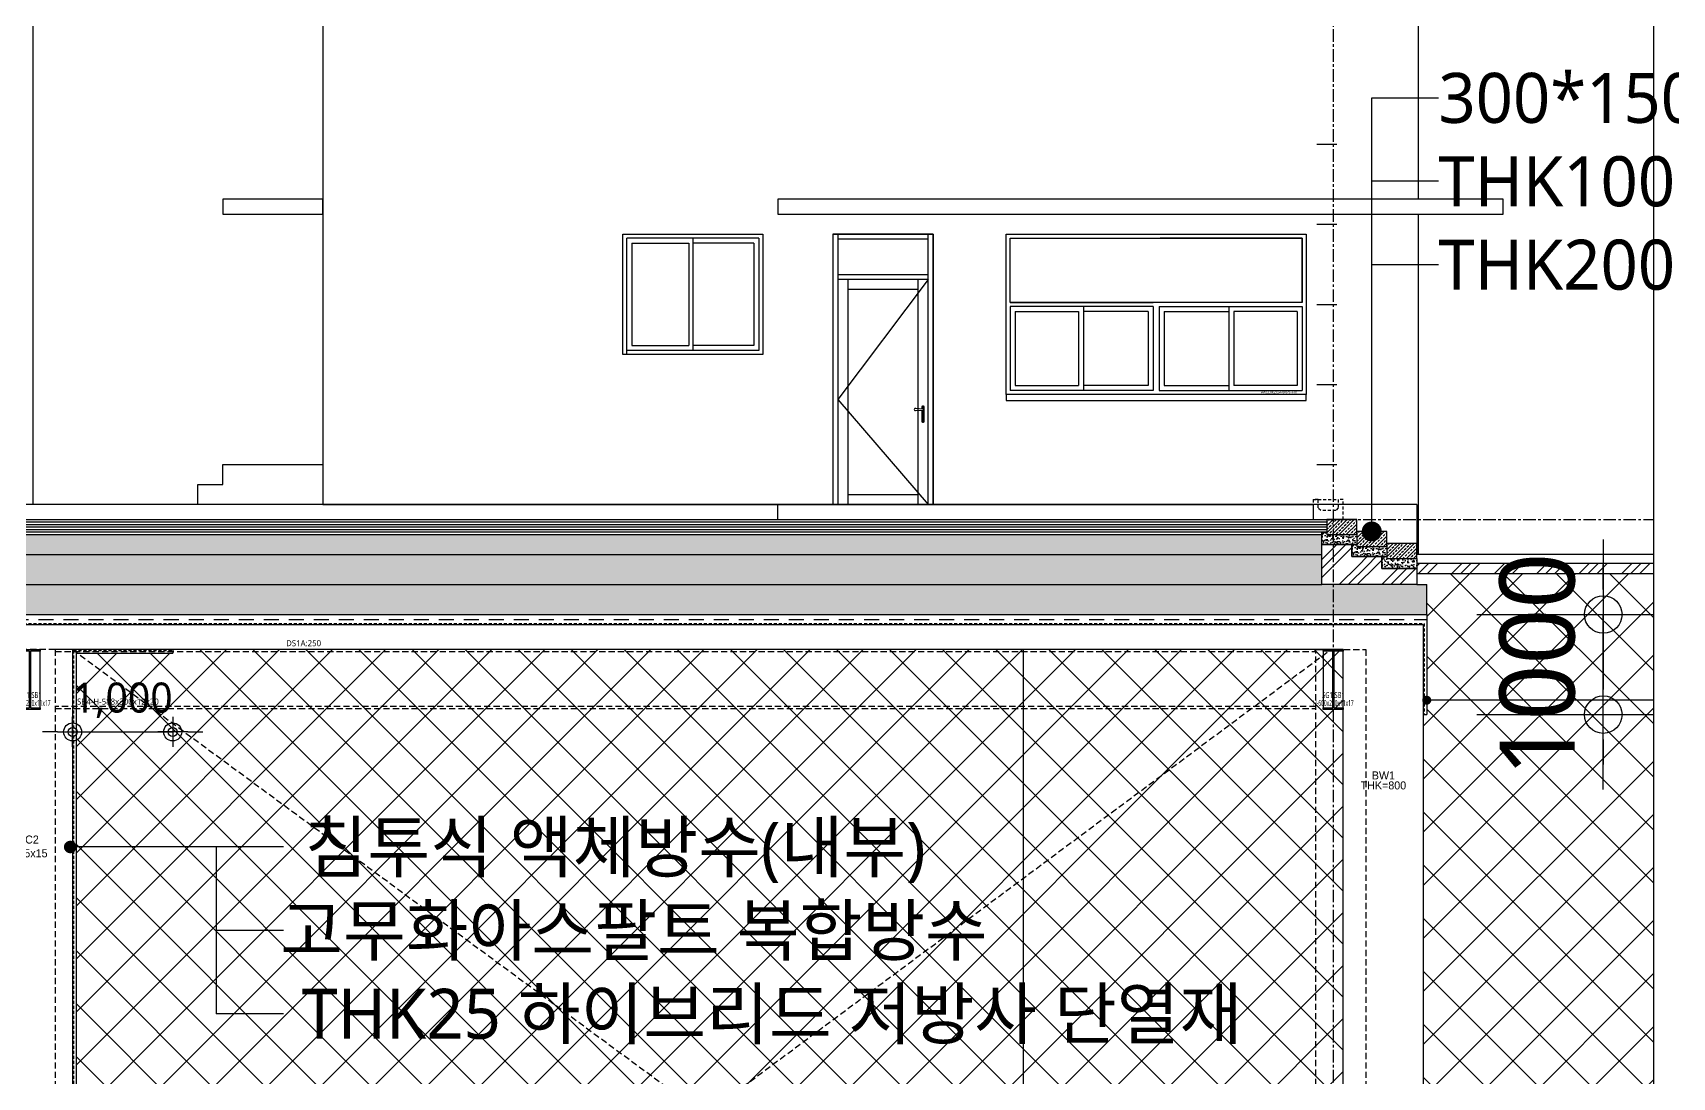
# Model space of a CAD drawing. Header units: millimetres. Extents: x 367092 to 767578, y 396038 to 811791.
# Drawn here: x 721144 to 737530, y 453451 to 463889 of the extents above; entities that cross this region are included whole.
import ezdxf
from ezdxf.enums import TextEntityAlignment as Align

# ---------------------------------------------------------------- set-up
doc = ezdxf.new("R2010")
doc.units = ezdxf.units.MM
doc.header["$LTSCALE"] = 100
doc.header["$MEASUREMENT"] = 0
doc.header["$PDSIZE"] = -10
for name, pattern in [('CENTER', [2, 1.25, -0.25, 0.25, -0.25]), ('HID', [2.5, 1.5, -1]), ('HIDDEN2', [0.1875, 0.125, -0.0625])]:
    doc.linetypes.add(name, pattern=pattern)
doc.layers.get('0').update_dxf_attribs({"linetype": 'CONTINUOUS'})
doc.layers.get('Defpoints').update_dxf_attribs({"color": 171, "linetype": 'CONTINUOUS'})
for name, color, linetype in [('251', 251, 'CONTINUOUS'), ('CEN(ST)', 1, 'CENTER'), ('CON', 2, 'CONTINUOUS'), ('DIM', 7, 'CONTINUOUS'), ('DOOR', 4, 'CONTINUOUS'), ('DOOR 2', 4, 'CONTINUOUS'), ('DOOR-ELE', 252, 'CONTINUOUS'), ('ELE-1', 2, 'CONTINUOUS'), ('ELE-2', 3, 'CONTINUOUS'), ('ELE-3', 4, 'CONTINUOUS'), ('ELE-5', 5, 'CONTINUOUS'), ('ELE-6', 8, 'CONTINUOUS'), ('ELE-6 (251)', 251, 'CONTINUOUS'), ('ELE-8', 8, 'CONTINUOUS'), ('FIN', 8, 'CONTINUOUS'), ('HAT-252', 252, 'CONTINUOUS'), ('HID-2', 251, 'CONTINUOUS'), ('LED', 7, 'CONTINUOUS'), ('NDIM', 7, 'CONTINUOUS'), ('OPEN', 1, 'CONTINUOUS'), ('STEEL', 5, 'CONTINUOUS'), ('STL', 3, 'CONTINUOUS'), ('TEXT(MIN)', 7, 'CONTINUOUS'), ('TEXT(노트)', 7, 'CONTINUOUS'), ('WID', 4, 'CONTINUOUS'), ('WIN', 4, 'CONTINUOUS'), ('WIN-G', 252, 'CONTINUOUS'), ('wire-meshes', 1, 'CONTINUOUS')]:
    doc.layers.add(name, color=color, linetype=linetype)
doc.styles.add('CGS', font='cgse', dxfattribs={"bigfont": 'cgs'})
doc.styles.add('TE', font='malgun_0.ttf')
doc.styles.add('나눔바른고딕', font='NanumBarunGothic.ttf')
doc.dimstyles.new('BA', dxfattribs={"dimscale": 500, "dimtxt": 3, "dimasz": 1, "dimexe": 1, "dimexo": 5, "dimgap": 0.9, "dimtad": 1, "dimdec": 0, "dimdsep": 46, "dimlunit": 6, "dimtxsty": 'TE', "dimblk": 'DDD', "dimcen": 2.5, "dimclrd": 256, "dimclre": 256, "dimclrt": 3, "dimazin": 2, "dimtfac": 1, "dimtdec": 0, "dimtix": 1, "dimtmove": 2, "dimatfit": 3, "dimldrblk": 'DDD', "dimfxl": 1, "dimtolj": 1, "dimtzin": 0, "dimarcsym": 2})
doc.dimstyles.new('NDIM 1200', dxfattribs={"dimscale": 500, "dimtxt": 3, "dimasz": 1, "dimexe": 2, "dimexo": 2, "dimgap": 1, "dimtad": 1, "dimdec": 0, "dimdsep": 46, "dimtxsty": 'CGS', "dimblk": 'DOT0', "dimcen": 1, "dimdle": 8, "dimclrd": 2, "dimclre": 2, "dimclrt": 2, "dimadec": 0, "dimazin": 0, "dimtfac": 1, "dimtdec": 0, "dimtix": 1, "dimtmove": 2, "dimatfit": 3, "dimldrblk": 'DOT0', "dimfxl": 1, "dimtolj": 1, "dimtzin": 0, "dimlwd": -1, "dimlwe": -1, "dimarcsym": 0})

# ---------------------------------------------------------------- blocks, each defined once
blk = doc.blocks.new('A$C5E265A82')
at = {"layer": 'HID-2', "linetype": 'HID', "ltscale": 0.2}
for points in [[(0, 200), (0, 0), (300, 0), (300, 200), (250, 200), (250, 115), (225, 90), (75, 90), (50, 115), (50, 200), (0, 200)], [(0, 200), (250, 200)]]:
    blk.add_lwpolyline(points, dxfattribs=at)
blk = doc.blocks.new('경비동 좌측면')
at = {"layer": 'DOOR', "color": 8, "ltscale": 1000}
for p, q in [((-5000, 2700), (-5000, 0)), ((-5000, 2700), (-4000, 2700)), ((-4050, 2650), (-4950, 2650)), ((-4000, 2700), (-4000, 0)), ((-4950, 2300), (-4050, 2300)), ((-4050, 2250), (-4950, 2250)), ((-4000, 0), (-5000, 0))]:
    blk.add_line(p, q, dxfattribs=at)
for points in [[(-4950, 2700), (-4950, 0)], [(-4050, 0), (-4050, 2700)]]:
    blk.add_lwpolyline(points, dxfattribs=at)
at = {"layer": 'DOOR 2', "color": 8}
for p, q in [((-4050, 2250), (-4950, 1050)), ((-4950, 1050), (-4050, 0))]:
    blk.add_line(p, q, dxfattribs=at)
at = {"layer": 'DOOR-ELE', "color": 8}
for p, q in [((-4850, 2250), (-4850, 0)), ((-4150, 2150), (-4850, 2150)), ((-4150, 0), (-4150, 2250)), ((-4175, 962), (-4100, 956)), ((-4175, 938), (-4100, 944)), ((-4113, 973), (-4113, 957)), ((-4113, 943), (-4113, 832)), ((-4108, 973), (-4108, 957)), ((-4108, 943), (-4108, 832)), ((-4095, 981), (-4105, 981)), ((-4095, 976), (-4105, 976)), ((-4105, 829), (-4095, 829)), ((-4105, 824), (-4095, 824)), ((-4092, 832), (-4092, 973)), ((-4087, 832), (-4087, 973)), ((-4850, 100), (-4150, 100))]:
    blk.add_line(p, q, dxfattribs=at)
for radius in [5, 3]:
    blk.add_circle((-4100, 838), radius, dxfattribs=at)
for centre, radius, start, end in [((-4176, 950), 12, 85.4426, 274.5574), ((-4105, 973), 8, 90, 180), ((-4105, 832), 8, 180, 270), ((-4105, 973), 3, 90, 180), ((-4105, 832), 3, 180, 270), ((-4100, 950), 6, 270, 90), ((-4095, 973), 8, 0, 90), ((-4095, 973), 3, 0, 90), ((-4095, 832), 3, 270, 0), ((-4095, 832), 8, 270, 0)]:
    blk.add_arc(centre, radius, start, end, dxfattribs=at)
at = {"layer": 'ELE-1', "color": 8, "ltscale": 1000}
for points in [[(-10100, 5050), (-10100, 0)], [(-10100, 5050), (835, 5050)], [(850, 5050), (850, 3050)], [(850, 2900), (850, -500)]]:
    blk.add_lwpolyline(points, dxfattribs=at)
at = {"layer": 'ELE-2', "color": 8, "ltscale": 1000}
blk.add_lwpolyline([(-10100, 3050), (-11100, 3050), (-11100, 2900), (-10100, 2900)], close=True, dxfattribs=at)
for points in [[(-11350, 0), (-11350, 200), (-11100, 200), (-11100, 400), (-10100, 400)], [(-5550, -150), (-5550, 0), (-200, 0), (-200, -150)]]:
    blk.add_lwpolyline(points, dxfattribs=at)
at = {"layer": 'ELE-3', "color": 8, "ltscale": 1000}
blk.add_lwpolyline([(-4000, 2700), (-5000, 2700), (-5000, 0), (-4000, 0)], close=True, dxfattribs=at)
at = {"layer": 'ELE-3', "color": 8}
blk.add_lwpolyline([(-3270, 1040), (-270, 1040), (-270, 1100), (-3270, 1100)], close=True, dxfattribs=at)
at = {"layer": 'ELE-6 (251)', "color": 8, "ltscale": 1000}
blk.add_lwpolyline([(-10100, 0), (-5550, 0)], dxfattribs=at)
at = {"layer": 'OPEN', "color": 8, "ltscale": 1000}
blk.add_lwpolyline([(-4050, 2250), (-4950, 1050), (-4050, 0)], dxfattribs=at)
at = {"layer": 'WID', "color": 8, "ltscale": 1000}
for p, q in [((-3230, 2660), (-1790, 2660)), ((-3230, 2020), (-3230, 2660)), ((-310, 2660), (-1730, 2660)), ((-310, 2020), (-310, 2660)), ((-1800, 1980), (-3230, 1980)), ((-3230, 1980), (-3230, 1140)), ((-2495, 1980), (-2495, 1140)), ((-1800, 1980), (-1800, 1140)), ((-1740, 1980), (-1740, 1140)), ((-1740, 1980), (-310, 1980)), ((-1045, 1980), (-1045, 1140)), ((-310, 1980), (-310, 1140)), ((-1800, 1140), (-3230, 1140)), ((-1740, 1140), (-310, 1140))]:
    blk.add_line(p, q, dxfattribs=at)
for points in [[(-3270, 2700), (-270, 2700), (-270, 1100), (-3270, 1100)], [(-3230, 2660), (-310, 2660), (-310, 2020), (-3230, 2020)]]:
    blk.add_lwpolyline(points, close=True, dxfattribs=at)
for points in [[(-3230, 2020), (-1800, 2020)], [(-310, 2020), (-1740, 2020)]]:
    blk.add_lwpolyline(points, dxfattribs=at)
at = {"layer": 'WIN', "color": 8}
for p, q in [((-7100, 2700), (-5700, 2700)), ((-7100, 1500), (-7100, 2700)), ((-7060, 1500), (-7060, 2660)), ((-5740, 2660), (-7060, 2660)), ((-6400, 2660, 1), (-6400, 1540, 1)), ((-5740, 2660), (-5740, 1540)), ((-5700, 2700), (-5700, 1500)), ((-5700, 1500), (-7100, 1500)), ((-5740, 1540), (-7060, 1540))]:
    blk.add_line(p, q, dxfattribs=at)
at = {"layer": 'WIN-G', "color": 8}
for p, q in [((-7010, 2610), (-7010, 1590)), ((-7010, 2610), (-6440, 2610, 1)), ((-6440, 2610, 1), (-6440, 1590, 1)), ((-5790, 2610), (-6400, 2610, 1)), ((-5790, 2610), (-5790, 1590)), ((-3180, 1930), (-3180, 1190)), ((-3180, 1930), (-2545, 1930)), ((-2545, 1930), (-2545, 1190)), ((-1850, 1930), (-2495, 1930)), ((-1850, 1930), (-1850, 1190)), ((-1690, 1930), (-1045, 1930)), ((-1690, 1930), (-1690, 1190)), ((-995, 1930), (-995, 1190)), ((-360, 1930), (-995, 1930)), ((-360, 1930), (-360, 1190)), ((-7010, 1590), (-6440, 1590, 1)), ((-5790, 1590), (-6400, 1590, 1)), ((-3180, 1190), (-2545, 1190)), ((-1850, 1190), (-2495, 1190)), ((-1690, 1190), (-1045, 1190)), ((-360, 1190), (-995, 1190))]:
    blk.add_line(p, q, dxfattribs=at)
at = {"color": 8, "ltscale": 1000}
blk.add_blockref('A$C5E265A82', (-200, -150), dxfattribs=at)
at = {"layer": 'Defpoints', "color": 8, "style": '나눔바른고딕'}
blk.add_text('AW(3.0X2.0)-미서기+FIX', height=25, dxfattribs=at).set_placement((-724, 1110))
at = {"color": 8, "ltscale": 1000}
blk.add_wipeout([(-115, 4300), (-15, 4300), (-15, 240), (-115, 240)], dxfattribs=at).dxf.layer = 'FIN'
at = {"layer": 'ELE-2', "color": 8, "ltscale": 1000}
blk.add_lwpolyline([(1700, 3050), (-5550, 3050), (-5550, 2900), (1700, 2900)], close=True, dxfattribs=at)
at = {"layer": 'FIN', "color": 8, "ltscale": 1000}
for p, q in [((-165, 3600), (35, 3600)), ((-165, 2800), (35, 2800)), ((-165, 2000), (35, 2000)), ((-165, 1200), (35, 1200)), ((-165, 400), (35, 400))]:
    blk.add_line(p, q, dxfattribs=at)
at = {"color": 8, "ltscale": 1000}
blk.add_wipeout([(60, 4300), (-190, 4300), (-190, 4550), (60, 4550)], dxfattribs=at).dxf.layer = 'FIN'
blk = doc.blocks.new('*U166')
at = {"layer": 'Defpoints'}
for p, q in [((-100, 283), (-100, -283)), ((100, -283), (100, 283)), ((-5.5, 0), (5.5, 0))]:
    blk.add_line(p, q, dxfattribs=at)
at = {"layer": 'STEEL', "color": 0, "linetype": 'ByBlock', "ltscale": 0.5}
for p, q in [((-5.5, 283), (-100, 283)), ((-5.5, -283), (-5.5, 283)), ((100, 283), (5.5, 283)), ((5.5, 283), (5.5, -283)), ((-100, -283), (-5.5, -283)), ((5.5, -283), (100, -283))]:
    blk.add_line(p, q, dxfattribs=at)
for points in [[(-100, 283), (-100, 300), (100, 300), (100, 283)], [(100, -283), (100, -300), (-100, -300), (-100, -283)]]:
    blk.add_lwpolyline(points, dxfattribs=at)
blk = doc.blocks.new('SG1')
at = {"layer": 'STL'}
blk.add_blockref('*U166', (0, -225), dxfattribs=at)
at = {"layer": 'Defpoints', "style": 'TE'}
for s, width, p in [('H-600x200x11x17', 0.5, (2, -459)), ('SG1,SB1', 0.6, (2, -379))]:
    blk.add_text(s, height=60, dxfattribs=dict(at, width=width)).set_placement(p, align=Align.MIDDLE_CENTER)
blk = doc.blocks.new('DDD')
at = {"layer": 'DIM', "color": 0}
for p, q in [((-1, 0), (1, 0)), ((0, -1), (0, 1))]:
    blk.add_line(p, q, dxfattribs=at)
for radius in [0.6, 0.3]:
    blk.add_circle((0, 0), radius, dxfattribs=at)
blk = doc.blocks.new('*D254')
at = {"layer": 'Defpoints', "color": 0, "ltscale": 0.4, "transparency": 16777216}
for p in [(721542, 457690), (722542, 457690), (722542, 456902)]:
    blk.add_point(p, dxfattribs=at)
at = {"layer": 'NDIM', "lineweight": -2, "ltscale": 0.4, "transparency": 16777216}
for p, q in [((721392, 456902), (721242, 456902)), ((721542, 456940), (721542, 456752)), ((721542, 456902), (722542, 456902)), ((722542, 456940), (722542, 456752)), ((722692, 456902), (722842, 456902))]:
    blk.add_line(p, q, dxfattribs=at)
at = {"layer": 'NDIM', "lineweight": -2, "ltscale": 0.4, "transparency": 16777216, "xscale": 150, "yscale": 150, "zscale": 150}
blk.add_blockref('DDD', (721542, 456902), dxfattribs=at)
at = {"layer": 'NDIM', "lineweight": -2, "ltscale": 0.4, "transparency": 16777216, "xscale": 150, "yscale": 150, "zscale": 150, "rotation": 180}
blk.add_blockref('DDD', (722542, 456902), dxfattribs=at)
at = {"layer": 'NDIM', "color": 3, "ltscale": 0.4, "transparency": 16777216, "insert": (722042, 457218), "char_height": 300, "attachment_point": 5, "style": 'TE'}
blk.add_mtext('\\A1;1,000', dxfattribs=at)
blk = doc.blocks.new('DOT0')
blk.add_line((-3, 0), (3, 0))
at = {"color": 6}
blk.add_circle((0, 0), 0.75, dxfattribs=at)
blk = doc.blocks.new('*D324')
at = {"layer": 'Defpoints', "color": 0, "ltscale": 0.4, "transparency": 16777216}
for p in [(735077, 458075), (736841, 458075), (735077, 457075)]:
    blk.add_point(p, dxfattribs=at)
at = {"layer": 'NDIM', "ltscale": 0.4, "transparency": 16777216}
for p, q in [((736841, 458325), (736841, 458575)), ((735577, 458075), (737341, 458075)), ((736841, 457075), (736841, 458075)), ((735577, 457075), (737341, 457075)), ((736841, 456825), (736841, 456575))]:
    blk.add_line(p, q, dxfattribs=at)
at = {"layer": 'NDIM', "ltscale": 0.4, "transparency": 16777216, "xscale": 250, "yscale": 250, "zscale": 250}
for p, rotation in [((736841, 458075), 270), ((736841, 457075), 90)]:
    blk.add_blockref('DOT0', p, dxfattribs=dict(at, rotation=rotation))
at = {"layer": 'NDIM', "ltscale": 0.4, "transparency": 16777216, "insert": (736184, 457575), "char_height": 750, "attachment_point": 5, "rotation": 90, "style": '나눔바른고딕'}
blk.add_mtext('\\A1;1000', dxfattribs=at)

msp = doc.modelspace()

# ---------------------------------------------------------------- hatches: boundary and pattern name
at = {"layer": '251', "ltscale": 10000}
h = msp.add_hatch(dxfattribs=at)
h.set_pattern_fill('DASH', color=256, scale=800)
h.set_pattern_definition([(0, (620184.56, 441720.9), (100, 100), [100, -100])])
h.paths.add_polyline_path([(735076.8, 458374.8), (693321.8, 458374.8), (693321.8, 458074.8), (735076.8, 458074.8)])
at = {"layer": 'HAT-252', "ltscale": 10000}
h = msp.add_hatch(dxfattribs=at)
h.set_pattern_fill('AR-CONC', color=256, scale=10)
h.set_pattern_definition([(50, (-62312.986, 16498.81), (71.7260183, -6.2752135), [7.5, -82.5]), (355, (-62312.986, 16498.81), (-13.8751334, 75.2192134), [6, -66]), (100.4514445, (-62307.01, 16498.29), (57.8508847, 68.943999), [6.374019, -70.114211]), (46.1842, (-62312.986, 16518.81), (106.724133, -16.551928), [11.25, -123.75]), (96.635635, (-62304.09, 16517.43), (93.466195, 97.41186), [9.561034, -105.171376]), (351.184164, (-62312.99, 16518.81), (93.466195, 97.41186), [9, -99]), (21, (-62302.986, 16513.81), (59.6907052, -40.261889), [7.5, -82.5]), (326, (-62302.986, 16513.81), (24.331533, 72.5150045), [6, -66]), (71.451445, (-62298.01, 16510.456), (84.0222377, 32.2531153), [6.374019, -70.114211]), (37.5, (-62312.986, 16498.81), (1.2159855, 33.2893854), [0, -65.2, 0, -67, 0, -66.25]), (7.5, (-62312.986, 16498.81), (26.3069537, 39.4411712), [0, -38.2, 0, -63.7, 0, -25.25]), (327.5, (-62335.286, 16498.81), (53.3822436, -2.2554872), [0, -25, 0, -78, 0, -103.5]), (317.5, (-62345.286, 16498.81), (58.318617, 10.0104982), [0, -32.5, 0, -51.8, 0, -73.5])])
h.paths.add_polyline_path([(734376.9, 458774.8), (734026.9, 458774.8), (734026.9, 458894.8), (734076.9, 458894.8), (734076.9, 458874.8), (734376.9, 458874.8)])
at = {"layer": 'HAT-252', "ltscale": 100}
h = msp.add_hatch(dxfattribs=at)
h.set_pattern_fill('GOST_GROUND', color=256, scale=30)
h.set_pattern_definition([(45, (-34443037.7, 1552318.68), (424.2640687, -3e-14), [600]), (45, (-34442947.7, 1552318.68), (424.2640687, -3e-14), [600]), (45, (-34442857.7, 1552318.68), (424.2640687, -3e-14), [600])])
h.paths.add_polyline_path([(734976.9, 458484.8), (734976.9, 458374.8), (734026.9, 458374.8), (734026.9, 458774.8), (734326.9, 458774.8), (734326.9, 458654.8), (734626.9, 458654.8), (734626.9, 458534.8), (734976.9, 458534.8)])
at = {"layer": 'HAT-252', "ltscale": 10000}
h = msp.add_hatch(dxfattribs=at)
h.set_pattern_fill('AR-CONC', color=256, scale=10)
h.set_pattern_definition([(50, (-62012.986, 16378.81), (71.7260183, -6.2752135), [7.5, -82.5]), (355, (-62012.986, 16378.81), (-13.8751334, 75.2192134), [6, -66]), (100.4514445, (-62007.01, 16378.29), (57.8508847, 68.943999), [6.374019, -70.114211]), (46.1842, (-62012.986, 16398.81), (106.724133, -16.551928), [11.25, -123.75]), (96.635635, (-62004.09, 16397.43), (93.466195, 97.41186), [9.561034, -105.171376]), (351.184164, (-62012.99, 16398.81), (93.466195, 97.41186), [9, -99]), (21, (-62002.986, 16393.81), (59.6907052, -40.261889), [7.5, -82.5]), (326, (-62002.986, 16393.81), (24.331533, 72.5150045), [6, -66]), (71.451445, (-61998.01, 16390.456), (84.0222377, 32.2531153), [6.374019, -70.114211]), (37.5, (-62012.986, 16378.81), (1.2159855, 33.2893854), [0, -65.2, 0, -67, 0, -66.25]), (7.5, (-62012.986, 16378.81), (26.3069537, 39.4411712), [0, -38.2, 0, -63.7, 0, -25.25]), (327.5, (-62035.286, 16378.81), (53.3822436, -2.2554872), [0, -25, 0, -78, 0, -103.5]), (317.5, (-62045.286, 16378.81), (58.318617, 10.0104982), [0, -32.5, 0, -51.8, 0, -73.5])])
h.paths.add_polyline_path([(734676.9, 458654.8), (734326.9, 458654.8), (734326.9, 458774.8), (734376.9, 458774.8), (734376.9, 458754.8), (734676.9, 458754.8)])
h = msp.add_hatch(dxfattribs=at)
h.set_pattern_fill('AR-CONC', color=256, scale=10)
h.set_pattern_definition([(50, (-62012.986, 16433.81), (71.7260183, -6.2752135), [7.5, -82.5]), (355, (-62012.986, 16433.81), (-13.8751334, 75.2192134), [6, -66]), (100.4514445, (-62007.01, 16433.29), (57.8508847, 68.943999), [6.374019, -70.114211]), (46.1842, (-62012.986, 16453.81), (106.724133, -16.551928), [11.25, -123.75]), (96.635635, (-62004.09, 16452.43), (93.466195, 97.41186), [9.561034, -105.171376]), (351.184164, (-62012.99, 16453.81), (93.466195, 97.41186), [9, -99]), (21, (-62002.986, 16448.81), (59.6907052, -40.261889), [7.5, -82.5]), (326, (-62002.986, 16448.81), (24.331533, 72.5150045), [6, -66]), (71.451445, (-61998.01, 16445.456), (84.0222377, 32.2531153), [6.374019, -70.114211]), (37.5, (-62012.986, 16433.81), (1.2159855, 33.2893854), [0, -65.2, 0, -67, 0, -66.25]), (7.5, (-62012.986, 16433.81), (26.3069537, 39.4411712), [0, -38.2, 0, -63.7, 0, -25.25]), (327.5, (-62035.286, 16433.81), (53.3822436, -2.2554872), [0, -25, 0, -78, 0, -103.5]), (317.5, (-62045.286, 16433.81), (58.318617, 10.0104982), [0, -32.5, 0, -51.8, 0, -73.5])])
h.paths.add_polyline_path([(734976.9, 458534.8), (734626.9, 458534.8), (734626.9, 458654.8), (734676.9, 458654.8), (734676.9, 458634.8), (734976.9, 458634.8)])
at = {"layer": 'HAT-252', "ltscale": 100}
h = msp.add_hatch(dxfattribs=at)
h.set_pattern_fill('GOST_GROUND', color=256, scale=30)
h.set_pattern_definition([(45, (-34442370.47, 1552393.68), (424.2640687, -3e-14), [600]), (45, (-34442280.47, 1552393.68), (424.2640687, -3e-14), [600]), (45, (-34442190.47, 1552393.68), (424.2640687, -3e-14), [600])])
h.paths.add_polyline_path([(737341.8, 458484.8), (737341.8, 458584.8), (734976.9, 458584.8), (734976.9, 458484.8)])
at = {"layer": 'HAT-252', "ltscale": 10000}
h = msp.add_hatch(dxfattribs=at)
h.set_pattern_fill('ANSI37', color=256, scale=3000)
h.set_pattern_definition([(45, (523541.84, 432665.73), (-265.16504, 265.16504), []), (135, (523541.84, 432665.73), (-265.16504, -265.16504), [])])
h.paths.add_polyline_path([(735076.8, 457074.8), (735041.8, 457074.8), (735041.8, 446174.8), (735141.8, 446174.8), (735141.8, 446114.8), (730941.8, 446114.8), (730941.8, 446174.8), (731041.8, 446174.8), (731041.8, 448374.8), (734241.8, 448374.8), (734241.8, 457724.8), (724341.8, 457724.8), (724341.8, 457524.8), (724241.8, 457524.8), (724241.8, 457724.8), (722541.8, 457724.8), (722541.8, 457689.8), (721576.8, 457689.8), (721576.8, 448374.8), (722141.8, 448374.8), (722141.8, 446174.8), (722241.8, 446174.8), (722241.8, 446114.8), (720107.2, 446114.8), (719010.2, 448014.8), (693342, 448014.8), (693226.5, 447814.8), (682238, 447814.8), (682122.5, 448014.8), (680492, 448014.8), (680376.5, 447814.8), (677849.7, 447814.8), (677676.5, 447514.8), (666841.9, 447514.8), (666841.9, 443513.8), (737341.8, 443513.8), (737341.8, 458484.8), (735076.8, 458484.8)])

# ---------------------------------------------------------------- linework, layer by layer
at = {"layer": '251', "ltscale": 0.5}
for p, q in [((734976.9, 458374.8), (735076.8, 458374.8)), ((735076.8, 458074.8), (735076.8, 458374.8)), ((721576.8, 457689.8), (722541.8, 457689.8)), ((721576.8, 457689.8), (721576.8, 448374.8)), ((721576.8, 457689.8), (722541.8, 457689.8)), ((722541.8, 457724.8), (722541.8, 457689.8)), ((722541.8, 457724.8), (722541.8, 457689.8)), ((735041.8, 457074.8), (735076.8, 457074.8))]:
    msp.add_line(p, q, dxfattribs=at)
for points in [[(734976.9, 458484.8), (737341.8, 458484.8)], [(693211.8, 458074.8), (735076.8, 458074.8), (735076.8, 457074.8)]]:
    msp.add_lwpolyline(points, dxfattribs=at)
at = {"layer": 'CEN(ST)'}
msp.add_line((665841.8, 459024.8), (737341.8, 459024.8), dxfattribs=at)
at = {"layer": 'CON', "ltscale": 1000}
msp.add_line((721541.8, 457724.8), (721541.8, 448374.8), dxfattribs=at)
for points in [[(693191.8, 457974.8), (735041.8, 457974.8), (735041.8, 446174.8)], [(734241.8, 448374.8), (734241.8, 457724.8), (721541.8, 457724.8)]]:
    msp.add_lwpolyline(points, dxfattribs=at)
at = {"layer": 'Defpoints', "ltscale": 10000}
msp.add_lwpolyline([(737341.8, 443513.8), (665841.8, 443513.8), (665841.8, 514524.8), (737341.8, 514524.8)], close=True, dxfattribs=at)
at = {"layer": 'ELE-5'}
msp.add_line((731041.8, 457724.8), (731041.8, 448374.8), dxfattribs=at)
at = {"layer": 'ELE-6', "ltscale": 10000}
msp.add_line((721145.5, 468674.8), (721145.5, 459174.8), dxfattribs=at)
at = {"layer": 'ELE-6', "linetype": 'HIDDEN2', "ltscale": 5}
for p, q in [((721366.8, 457724.8), (720866.8, 457724.8)), ((721366.8, 457724.8), (721366.8, 448404.8)), ((721366.8, 457704.8), (733966.6, 457704.8)), ((721541.8, 457724.8), (734241.8, 448374.8)), ((721541.8, 448374.8), (734116.6, 457724.8))]:
    msp.add_line(p, q, dxfattribs=at)
for points in [[(733966.6, 457724.8), (721366.8, 457724.8), (721366.8, 457136.8), (733966.6, 457136.8)], [(733966.6, 448404.8), (733966.6, 457724.8), (734466.6, 457724.8), (734466.6, 448404.8)], [(733966.6, 457156.8), (721366.8, 457156.8)]]:
    msp.add_lwpolyline(points, dxfattribs=at)
at = {"layer": 'FIN', "ltscale": 0.5}
msp.add_line((737341.8, 458584.8), (734976.9, 458584.8), dxfattribs=at)
at = {"layer": 'FIN', "linetype": 'HIDDEN2', "ltscale": 0.5}
msp.add_line((721541.8, 457724.8), (721366.8, 457724.8), dxfattribs=at)
at = {"layer": 'FIN', "ltscale": 0.5}
for points in [[(734376.9, 458774.8), (734026.9, 458774.8), (734026.9, 458894.8), (734076.9, 458894.8), (734076.9, 458874.8), (734376.9, 458874.8)], [(734976.9, 458484.8), (734976.9, 458374.8), (734026.9, 458374.8), (734026.9, 458774.8), (734326.9, 458774.8), (734326.9, 458654.8), (734626.9, 458654.8), (734626.9, 458534.8), (734976.9, 458534.8), (734976.9, 458484.8)], [(734676.9, 458654.8), (734326.9, 458654.8), (734326.9, 458774.8), (734376.9, 458774.8), (734376.9, 458754.8), (734676.9, 458754.8)], [(734976.9, 458534.8), (734626.9, 458534.8), (734626.9, 458654.8), (734676.9, 458654.8), (734676.9, 458634.8), (734976.9, 458634.8)]]:
    msp.add_lwpolyline(points, close=True, dxfattribs=at)
at = {"layer": 'HAT-252', "linetype": 'HID', "ltscale": 0.2}
for q in [(722541.8, 457714.8), (721551.8, 448374.8), (722541.8, 457714.8)]:
    msp.add_line((721551.8, 457714.8), q, dxfattribs=at)
msp.add_lwpolyline([(693201.8, 459454.8), (693201.8, 457984.8), (735051.8, 457984.8), (735051.8, 457074.8)], dxfattribs=at)
at = {"layer": 'LED'}
for p, q in [((737341.8, 457218.8), (735076.8, 457218.8)), ((723650.1, 455752), (721517.8, 455752)), ((722975.3, 455752), (722975.3, 454085.3)), ((723650.1, 454918.7), (722975.3, 454918.7)), ((723650.1, 454085.3), (722975.3, 454085.3))]:
    msp.add_line(p, q, dxfattribs=at)
for points, const_width in [([(735076.8, 457196.3, -1), (735076.8, 457241.3, -1)], 45), ([(721517.8, 455720.7, -1), (721517.8, 455783.2, -1)], 62.5)]:
    msp.add_lwpolyline(points, format="xyb", close=True, dxfattribs=dict(at, const_width=const_width))
at = {"layer": 'wire-meshes', "linetype": 'HID'}
msp.add_lwpolyline([(693201.8, 458024.8), (735076.8, 458024.8)], dxfattribs=at)

# ---------------------------------------------------------------- block references
at = {"layer": 'STL'}
for p in [(721116.8, 457649.8), (734141.8, 457649.8)]:
    msp.add_blockref('SG1', p, dxfattribs=at)

# ---------------------------------------------------------------- texts
at = {"layer": 'Defpoints'}
for s, height, style, p in [('DS1A:250', 60, 'TE', (723850.6, 457740.7)), ('THK=800', 80, 'CGS', (734643.5, 456303.5)), ('BW1', 80, 'CGS', (734643.5, 456403.5)), ('BH-500x500x15x15', 80, 'CGS', (720821.5, 455625.1)), ('TC2', 80, 'CGS', (721102.9, 455762.4))]:
    msp.add_text(s, height=height, dxfattribs=dict(at, style=style)).set_placement(p, align=Align.BOTTOM_CENTER)
at = {"layer": 'Defpoints', "style": 'TE'}
msp.add_text('SB4-H-588x300x12x20', height=60, dxfattribs=at).set_placement((721585.7, 457205.3), align=Align.MIDDLE_LEFT)
at = {"layer": 'TEXT(노트)', "style": '나눔바른고딕'}
for s, p in [('침투식 액체방수(내부)', (730067.6, 455752)), ('고무화아스팔트 복합방수', (730689, 454918.7)), ('THK25 하이브리드 저방사 단열재', (733232.6, 454085.3))]:
    msp.add_text(s, height=500, dxfattribs=at).set_placement(p, align=Align.MIDDLE_RIGHT)

# ---------------------------------------------------------------- dimensions: what is measured, and where the dimension line sits
at = {"layer": 'NDIM', "ltscale": 0.4}
dim = msp.add_linear_dim(base=(722541.8, 456902.2), p1=(721541.8, 457689.8), p2=(722541.8, 457689.8), dimstyle='BA', override={"dimscale": 150, "dimtxt": 2}, dxfattribs=at)
dim.commit()
dim.dimension.update_dxf_attribs({"geometry": '*D254', "text_midpoint": (722041.8, 457218.2)})

# ---------------------------------------------------------------- next in the draw order: block references
at = {"layer": 'ELE-8'}
msp.add_blockref('경비동 좌측면', (734141.8, 459174.8), dxfattribs=at)

# ---------------------------------------------------------------- next in the draw order: hatches: boundary and pattern name
at = {"layer": 'HAT-252', "ltscale": 10000}
h = msp.add_hatch(dxfattribs=at)
h.set_pattern_fill('ANSI31', color=256, scale=200, angle=135)
h.paths.add_polyline_path([(734026.9, 458874.8), (734026.9, 458894.8), (734076.9, 458894.8), (734076.9, 459024.8), (700591.8, 459024.8), (700591.8, 458874.8)])
h = msp.add_hatch(dxfattribs=at)
h.set_pattern_fill('ANSI33', color=256, scale=200)
h.set_pattern_definition([(45, (-62612.986, 16673.81), (-35.355339, 35.355339), []), (45, (-62577.63, 16673.81), (-35.355339, 35.355339), [25, -12.5])])
h.paths.add_polyline_path([(734376.9, 459024.8), (734076.9, 459024.8), (734076.9, 458874.8), (734376.9, 458874.8)])
at = {"layer": 'HAT-252', "ltscale": 100}
h = msp.add_hatch(dxfattribs=at)
h.set_pattern_fill('GOST_GROUND', color=256, scale=30)
h.set_pattern_definition([(45, (-34458612.32, 1552683.68), (424.2640687, -3e-14), [600]), (45, (-34458522.32, 1552683.68), (424.2640687, -3e-14), [600]), (45, (-34458432.32, 1552683.68), (424.2640687, -3e-14), [600])])
h.paths.add_polyline_path([(734026.9, 458674.8), (734026.9, 458874.8), (693321.8, 458874.8), (693321.8, 458674.8)])
at = {"layer": 'HAT-252', "ltscale": 10000}
h = msp.add_hatch(dxfattribs=at)
h.set_pattern_fill('ANSI33', color=256, scale=200)
h.set_pattern_definition([(45, (-62312.986, 16553.81), (-35.355339, 35.355339), []), (45, (-62277.63, 16553.81), (-35.355339, 35.355339), [25, -12.5])])
h.paths.add_polyline_path([(734676.9, 458904.8), (734376.9, 458904.8), (734376.9, 458754.8), (734676.9, 458754.8)])
at = {"layer": 'HAT-252', "ltscale": 100}
h = msp.add_hatch(dxfattribs=at)
h.set_pattern_fill('GOST_GROUND', color=256, scale=30, angle=90)
h.set_pattern_definition([(135, (575650, 432665.73), (3e-14, 424.26407), [600]), (135, (575650, 432755.73), (3e-14, 424.26407), [600]), (135, (575650, 432845.73), (3e-14, 424.26407), [600])])
h.paths.add_polyline_path([(693321.8, 458374.8), (693321.8, 458674.8), (734026.9, 458674.8), (734026.9, 458374.8)])
at = {"layer": 'HAT-252', "ltscale": 10000}
h = msp.add_hatch(dxfattribs=at)
h.set_pattern_fill('ANSI33', color=256, scale=200)
h.set_pattern_definition([(45, (-62012.986, 16433.81), (-35.355339, 35.355339), []), (45, (-61977.63, 16433.81), (-35.355339, 35.355339), [25, -12.5])])
h.paths.add_polyline_path([(734976.9, 458784.8), (734676.9, 458784.8), (734676.9, 458634.8), (734976.9, 458634.8)])

# ---------------------------------------------------------------- next in the draw order: linework, layer by layer
at = {"ltscale": 10000}
for points in [[(734376.9, 459024.8), (734076.9, 459024.8), (734076.9, 458874.8), (734376.9, 458874.8)], [(734676.9, 458904.8), (734376.9, 458904.8), (734376.9, 458754.8), (734676.9, 458754.8)], [(734976.9, 458784.8), (734676.9, 458784.8), (734676.9, 458634.8), (734976.9, 458634.8)]]:
    msp.add_lwpolyline(points, close=True, dxfattribs=at)
at = {"layer": '251', "ltscale": 0.5}
msp.add_line((734976.9, 459174.8), (734976.9, 458674.8), dxfattribs=at)
for points in [[(693321.8, 459024.8), (734376.9, 459024.8)], [(693321.8, 458874.8), (734026.9, 458874.8)], [(693321.8, 458374.8), (734026.9, 458374.8), (734026.9, 458874.8)], [(734076.9, 458874.8), (734326.9, 458874.8)], [(693321.8, 458674.8), (734026.9, 458674.8)]]:
    msp.add_lwpolyline(points, dxfattribs=at)
at = {"layer": 'CEN(ST)'}
msp.add_line((734141.8, 514524.8), (734141.8, 443513.8), dxfattribs=at)
at = {"layer": 'FIN', "ltscale": 0.5}
for p, q in [((734976.9, 459174.8), (717166.5, 459174.8)), ((737341.8, 458674.8), (734976.9, 458674.8))]:
    msp.add_line(p, q, dxfattribs=at)
at = {"layer": 'TEXT(MIN)', "ltscale": 10000}
for p, q in [((735193.6, 462404.8), (734526.9, 462404.8)), ((735193.6, 461571.4), (734526.9, 461571.4))]:
    msp.add_line(p, q, dxfattribs=at)

# ---------------------------------------------------------------- next in the draw order: texts
at = {"layer": 'TEXT(MIN)', "style": '나눔바른고딕'}
for s, p in [('300*150 화강석 버너구이 (10*10 모따기)', (735193.6, 463238.1)), ('THK100 무근콘크리트', (735193.6, 462404.8)), ('THK200 잡석지정', (735193.6, 461571.4))]:
    msp.add_text(s, height=500, dxfattribs=at).set_placement(p, align=Align.MIDDLE_LEFT)

# ---------------------------------------------------------------- next in the draw order: dimensions: what is measured, and where the dimension line sits
at = {"layer": 'NDIM', "ltscale": 0.4}
dim = msp.add_linear_dim(base=(736841.3, 458074.8), p1=(735076.8, 457074.8), p2=(735076.8, 458074.8), angle=90, dimstyle='NDIM 1200', override={"dimscale": 250, "dimtxsty": '나눔바른고딕', "dimclrd": 256, "dimclre": 256, "dimclrt": 256}, dxfattribs=at)
dim.commit()
dim.dimension.update_dxf_attribs({"geometry": '*D324', "text_midpoint": (736184.1, 457574.8)})

# ---------------------------------------------------------------- next in the draw order: leaders
at = {"layer": 'LED', "ltscale": 10000}
msp.add_leader([(734526.9, 458904.8), (734526.9, 463238.1), (735193.6, 463238.1)], dimstyle='NDIM 1200', override={"dimasz": 0.4, "dimtad": 0, "dimclrd": 256, "dimldrblk": 'Dot'}, dxfattribs=at)

doc.saveas('drawing.dxf')
